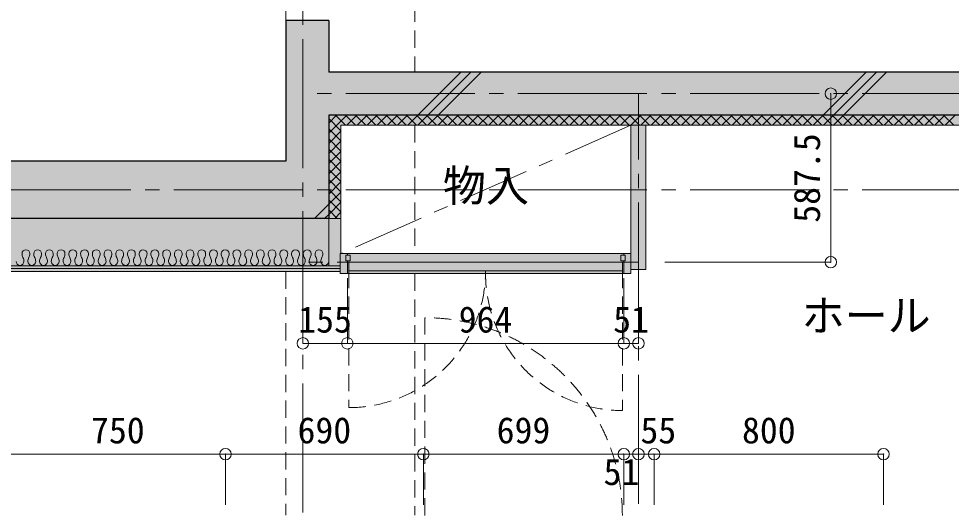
# Model space of a CAD drawing. Units: millimetres at full size, sheet at 1:50. Extents: x -9674 to 9699, y -6794 to 6791.
# Drawn here: x 926 to 4179, y -431 to 1275 of the extents above; entities that cross this region are included whole.
import ezdxf
from ezdxf.enums import TextEntityAlignment as Align

# ---------------------------------------------------------------- set-up
doc = ezdxf.new("R2010")
doc.units = ezdxf.units.MM
doc.header["$LTSCALE"] = 50
doc.header["$PDMODE"] = 32
doc.header["$PDSIZE"] = 40
for name, pattern in [('CHAIN1', [8, 5, -1, 1, -1]), ('CHAIN2', [12, 9, -1, 1, -1]), ('DASHED1', [1.8, 1.2, -0.6])]:
    doc.linetypes.add(name, pattern=pattern)
for name, color, linetype, lineweight in [('1-0_芯', 7, 'CHAIN2', 9), ('1-1_躯体', 2, 'Continuous', 25), ('1-2_間仕切', 3, 'Continuous', 18), ('1-3_建具', 3, 'Continuous', 18), ('1-7_その他', 7, 'DASHED1', 9), ('1-8_ハッチ', 4, 'Continuous', 9), ('1-A_文字', 7, 'Continuous', 9), ('1-B_寸法', 7, 'Continuous', 9), ('1-C_梁', 7, 'DASHED1', 9), ('1-E_ｼﾞｮｲﾝﾄ', 4, 'Continuous', 9)]:
    doc.layers.add(name, color=color, linetype=linetype, lineweight=lineweight)
for name, color, linetype in [('4-0', 1, 'Continuous'), ('4-2', 4, 'Continuous'), ('4-F', 4, 'Continuous')]:
    doc.layers.add(name, color=color, linetype=linetype)
doc.styles.add('ＭＳ ゴシック', font='')
doc.styles.get('ＭＳ ゴシック').set_extended_font_data('MS Gothic')

msp = doc.modelspace()

# ---------------------------------------------------------------- linework, layer by layer
at = {"layer": '1-0_芯'}
for p, q in [((1917.5, 5404.08), (1917.5, -4015.92)), ((8517.5, 1014.08), (1917.5, 1014.08)), ((3087.5, -4015.92), (3087.5, 1014.08)), ((8517.5, 679.08), (-892.5, 679.08)), ((3087.5, 426.58), (1917.5, 426.58))]:
    msp.add_line(p, q, dxfattribs=at)
at = {"layer": '1-1_躯体'}
for p, q in [((2007.5, 1269.08), (2007.5, 1089.08)), ((6807.5, 1089.08), (2007.5, 1089.08)), ((2007.5, 939.08), (2007.5, 579.08)), ((5632.5, 939.08), (2007.5, 939.08)), ((1857.5, 779.08), (-687.5, 779.08)), ((2007.5, 579.08), (-887.5, 579.08))]:
    msp.add_line(p, q, dxfattribs=at)
msp.add_lwpolyline([(2007.5, 1269.08), (1857.5, 1269.08), (1857.5, 779.08)], dxfattribs=at)
at = {"layer": '1-2_間仕切'}
for p, q in [((3061.5, 400.58), (3061.5, 904.08)), ((3113.5, 400.58), (3113.5, 904.08)), ((2007.5, 579.08), (2050, 579.08)), ((2050, 579.08), (2050, 456.58)), ((2047.5, 394.08), (-1037.5, 394.08)), ((3113.5, 400.58), (3061.5, 400.58))]:
    msp.add_line(p, q, dxfattribs=at)
at = {"layer": '1-2_間仕切', "color": 7, "lineweight": 9}
for p, q in [((2007.5, 579.08), (2007.5, 414.08)), ((2047.5, 404.08), (-1027.5, 404.08)), ((2047.5, 414.08), (-1017.5, 414.08))]:
    msp.add_line(p, q, dxfattribs=at)
at = {"layer": '1-3_建具'}
for p, q in [((2072.5, 456.58), (2072.5, 451.58)), ((3036.5, 456.58), (3036.5, 451.58)), ((2067.5, 451.58), (2082.5, 451.58)), ((2067.5, 431.58), (2067.5, 451.58)), ((2067.5, 431.58), (2082.5, 431.58)), ((2072.5, 431.58), (2072.5, 386.58)), ((2077.5, 396.58), (2077.5, 426.58)), ((2077.5, 426.58), (3031.5, 426.58)), ((2082.5, 431.58), (2082.5, 451.58)), ((3026.5, 431.58), (3026.5, 451.58)), ((3041.5, 451.58), (3026.5, 451.58)), ((3041.5, 431.58), (3026.5, 431.58)), ((3031.5, 396.58), (3031.5, 426.58)), ((3036.5, 431.58), (3036.5, 386.58)), ((3041.5, 431.58), (3041.5, 451.58)), ((3031.5, 396.58), (2077.5, 396.58)), ((2072.5, 386.58), (2047.5, 386.58)), ((3036.5, 386.58), (3061.5, 386.58))]:
    msp.add_line(p, q, dxfattribs=at)
at = {"layer": '1-3_建具', "color": 7, "lineweight": 9}
for p, q in [((3036.5, 456.58), (2072.5, 456.58)), ((2072.5, 386.58), (3036.5, 386.58))]:
    msp.add_line(p, q, dxfattribs=at)
at = {"layer": '1-3_建具', "color": 7, "linetype": 'DASHED1', "lineweight": 9}
for p, q in [((2077.5, 396.58), (2077.5, -80.42)), ((3031.5, 396.58), (3031.5, -90.42)), ((2342.5, -455.92), (2342.5, 233.08))]:
    msp.add_line(p, q, dxfattribs=at)
at = {"layer": '1-3_建具'}
for points in [[(2072.5, 456.58), (2047.5, 456.58), (2047.5, 386.58)], [(3036.5, 456.58), (3061.5, 456.58), (3061.5, 386.58)]]:
    msp.add_lwpolyline(points, dxfattribs=at)
at = {"layer": '1-3_建具', "color": 7, "linetype": 'DASHED1', "lineweight": 9}
for centre, radius, start, end in [((2077.5, 396.58), 477, 270, 0), ((3031.5, 386.58), 477, 178.79874, 270), ((2342.5, -455.92), 689, 0, 90)]:
    msp.add_arc(centre, radius, start, end, dxfattribs=at)
at = {"layer": '1-7_その他', "color": 4, "linetype": 'CHAIN1'}
msp.add_line((3061.5, 904.08), (2050, 456.58), dxfattribs=at)
at = {"layer": '1-8_ハッチ'}
for p, q in [((2317.94, 939.08), (2467.94, 1089.08)), ((2353.29, 939.08), (2503.29, 1089.08)), ((2388.65, 939.08), (2538.65, 1089.08)), ((3732.15, 939.08), (3882.15, 1089.08)), ((3767.51, 939.08), (3917.51, 1089.08)), ((3802.86, 939.08), (3952.86, 1089.08)), ((2007.5, 876.13), (2070.45, 939.08)), ((2007.5, 911.48), (2035.1, 939.08)), ((2007.5, 926.99), (2050, 884.49)), ((2030.77, 939.08), (2065.77, 904.08)), ((2066.12, 939.08), (2101.12, 904.08)), ((2070.81, 904.08), (2105.81, 939.08)), ((2101.48, 939.08), (2136.48, 904.08)), ((2106.16, 904.08), (2141.16, 939.08)), ((2136.83, 939.08), (2171.83, 904.08)), ((2141.52, 904.08), (2176.52, 939.08)), ((2172.19, 939.08), (2207.19, 904.08)), ((2176.87, 904.08), (2211.87, 939.08)), ((2207.55, 939.08), (2242.55, 904.08)), ((2212.23, 904.08), (2247.23, 939.08)), ((2242.9, 939.08), (2277.9, 904.08)), ((2247.58, 904.08), (2282.58, 939.08)), ((2278.26, 939.08), (2313.26, 904.08)), ((2282.94, 904.08), (2317.94, 939.08)), ((2313.61, 939.08), (2348.61, 904.08)), ((2318.29, 904.08), (2353.29, 939.08)), ((2348.97, 939.08), (2383.97, 904.08)), ((2353.65, 904.08), (2388.65, 939.08)), ((2384.32, 939.08), (2419.32, 904.08)), ((2389, 904.08), (2424, 939.08)), ((2419.68, 939.08), (2454.68, 904.08)), ((2424.36, 904.08), (2459.36, 939.08)), ((2455.03, 939.08), (2490.03, 904.08)), ((2459.72, 904.08), (2494.72, 939.08)), ((2490.39, 939.08), (2525.39, 904.08)), ((2495.07, 904.08), (2530.07, 939.08)), ((2525.74, 939.08), (2560.74, 904.08)), ((2530.43, 904.08), (2565.43, 939.08)), ((2561.1, 939.08), (2596.1, 904.08)), ((2565.78, 904.08), (2600.78, 939.08)), ((2596.45, 939.08), (2631.45, 904.08)), ((2601.14, 904.08), (2636.14, 939.08)), ((2631.81, 939.08), (2666.81, 904.08)), ((2636.49, 904.08), (2671.49, 939.08)), ((2667.16, 939.08), (2702.16, 904.08)), ((2671.85, 904.08), (2706.85, 939.08)), ((2702.52, 939.08), (2737.52, 904.08)), ((2707.2, 904.08), (2742.2, 939.08)), ((2737.88, 939.08), (2772.88, 904.08)), ((2742.56, 904.08), (2777.56, 939.08)), ((2773.23, 939.08), (2808.23, 904.08)), ((2777.91, 904.08), (2812.91, 939.08)), ((2808.59, 939.08), (2843.59, 904.08)), ((2813.27, 904.08), (2848.27, 939.08)), ((2843.94, 939.08), (2878.94, 904.08)), ((2848.62, 904.08), (2883.62, 939.08)), ((2879.3, 939.08), (2914.3, 904.08)), ((2883.98, 904.08), (2918.98, 939.08)), ((2914.65, 939.08), (2949.65, 904.08)), ((2919.33, 904.08), (2954.33, 939.08)), ((2950.01, 939.08), (2985.01, 904.08)), ((2954.69, 904.08), (2989.69, 939.08)), ((2985.36, 939.08), (3020.36, 904.08)), ((2990.05, 904.08), (3025.05, 939.08)), ((3020.72, 939.08), (3055.72, 904.08)), ((3025.4, 904.08), (3060.4, 939.08)), ((3056.07, 939.08), (3091.07, 904.08)), ((3060.76, 904.08), (3095.76, 939.08)), ((3091.43, 939.08), (3126.43, 904.08)), ((3096.11, 904.08), (3131.11, 939.08)), ((3126.78, 939.08), (3161.78, 904.08)), ((3131.47, 904.08), (3166.47, 939.08)), ((3162.14, 939.08), (3197.14, 904.08)), ((3166.82, 904.08), (3201.82, 939.08)), ((3197.49, 939.08), (3232.49, 904.08)), ((3202.18, 904.08), (3237.18, 939.08)), ((3232.85, 939.08), (3267.85, 904.08)), ((3237.53, 904.08), (3272.53, 939.08)), ((3268.21, 939.08), (3303.21, 904.08)), ((3272.89, 904.08), (3307.89, 939.08)), ((3303.56, 939.08), (3338.56, 904.08)), ((3308.24, 904.08), (3343.24, 939.08)), ((3338.92, 939.08), (3373.92, 904.08)), ((3343.6, 904.08), (3378.6, 939.08)), ((3374.27, 939.08), (3409.27, 904.08)), ((3378.95, 904.08), (3413.95, 939.08)), ((3409.63, 939.08), (3444.63, 904.08)), ((3414.31, 904.08), (3449.31, 939.08)), ((3444.98, 939.08), (3479.98, 904.08)), ((3449.66, 904.08), (3484.66, 939.08)), ((3480.34, 939.08), (3515.34, 904.08)), ((3485.02, 904.08), (3520.02, 939.08)), ((3515.69, 939.08), (3550.69, 904.08)), ((3520.38, 904.08), (3555.38, 939.08)), ((3551.05, 939.08), (3586.05, 904.08)), ((3555.73, 904.08), (3590.73, 939.08)), ((3586.4, 939.08), (3621.4, 904.08)), ((3591.09, 904.08), (3626.09, 939.08)), ((3621.76, 939.08), (3656.76, 904.08)), ((3626.44, 904.08), (3661.44, 939.08)), ((3657.11, 939.08), (3692.11, 904.08)), ((3661.8, 904.08), (3696.8, 939.08)), ((3692.47, 939.08), (3727.47, 904.08)), ((3697.15, 904.08), (3732.15, 939.08)), ((3727.82, 939.08), (3762.82, 904.08)), ((3732.51, 904.08), (3767.51, 939.08)), ((3763.18, 939.08), (3798.18, 904.08)), ((3767.86, 904.08), (3802.86, 939.08)), ((3798.54, 939.08), (3833.54, 904.08)), ((3803.22, 904.08), (3838.22, 939.08)), ((3833.89, 939.08), (3868.89, 904.08)), ((3838.57, 904.08), (3873.57, 939.08)), ((3869.25, 939.08), (3904.25, 904.08)), ((3873.93, 904.08), (3908.93, 939.08)), ((3904.6, 939.08), (3939.6, 904.08)), ((3909.28, 904.08), (3944.28, 939.08)), ((3939.96, 939.08), (3974.96, 904.08)), ((3944.64, 904.08), (3979.64, 939.08)), ((3975.31, 939.08), (4010.31, 904.08)), ((3979.99, 904.08), (4014.99, 939.08)), ((4010.67, 939.08), (4045.67, 904.08)), ((4015.35, 904.08), (4050.35, 939.08)), ((4046.02, 939.08), (4081.02, 904.08)), ((4050.71, 904.08), (4085.71, 939.08)), ((4081.38, 939.08), (4116.38, 904.08)), ((4086.06, 904.08), (4121.06, 939.08)), ((4116.73, 939.08), (4151.73, 904.08)), ((4121.42, 904.08), (4156.42, 939.08)), ((4152.09, 939.08), (4187.09, 904.08)), ((4156.77, 904.08), (4191.77, 939.08)), ((2007.5, 891.64), (2050, 849.14)), ((2007.5, 840.77), (2050, 883.27)), ((5632.5, 904.08), (2050, 904.08)), ((2050, 904.08), (2050, 579.08)), ((2007.5, 856.28), (2050, 813.78)), ((2007.5, 805.42), (2050, 847.92)), ((2007.5, 820.93), (2050, 778.43)), ((2007.5, 770.06), (2050, 812.56)), ((2007.5, 785.57), (2050, 743.07)), ((2007.5, 734.71), (2050, 777.21)), ((2007.5, 750.22), (2050, 707.72)), ((2007.5, 699.35), (2050, 741.85)), ((2007.5, 714.86), (2050, 672.36)), ((2007.5, 664), (2050, 706.5)), ((2007.5, 679.51), (2050, 637.01)), ((2007.5, 628.64), (2050, 671.14)), ((1957.94, 579.08), (2007.5, 628.64)), ((2007.5, 644.15), (2050, 601.65)), ((2007.5, 593.29), (2050, 635.79)), ((1993.29, 579.08), (2007.5, 593.29)), ((2007.5, 608.8), (2037.21, 579.08)), ((2028.65, 579.08), (2050, 600.43))]:
    msp.add_line(p, q, dxfattribs=at)
at = {"layer": '1-B_寸法'}
for p, q in [((1917.5, 370.7), (1917.5, 143.69)), ((2072.5, 370.7), (2072.5, 143.69)), ((3036.5, 370.7), (3036.5, 143.69)), ((3087.5, 370.7), (3087.5, 143.69)), ((2072.5, 143.69), (1917.5, 143.69)), ((3036.5, 143.69), (2072.5, 143.69)), ((3087.5, 143.69), (3036.5, 143.69)), ((897.5, -242.53), (1647.5, -242.53)), ((1647.5, -242.53), (2337.5, -242.53)), ((1647.5, -419.41), (1647.5, -242.53)), ((2337.5, -242.53), (3036.5, -242.53)), ((2337.5, -419.41), (2337.5, -242.53)), ((3036.5, -242.53), (3087.5, -242.53)), ((3036.5, -419.41), (3036.5, -242.53)), ((3087.5, -242.53), (3142.5, -242.53)), ((3142.5, -242.53), (3942.5, -242.53)), ((3142.5, -419.41), (3142.5, -242.53)), ((3942.5, -419.41), (3942.5, -242.53))]:
    msp.add_line(p, q, dxfattribs=at)
msp.add_lwpolyline([(3179.14, 426.58), (3758.33, 426.58), (3758.33, 1014.08)], dxfattribs=at)
at = {"layer": '1-B_寸法', "color": 3}
for p in [(3758.33, 1014.08), (3758.33, 426.58), (1917.5, 143.69), (2072.5, 143.69), (3036.5, 143.69), (3087.5, 143.69), (1647.5, -242.53), (2337.5, -242.53), (3036.5, -242.53), (3087.5, -242.53), (3142.5, -242.53), (3942.5, -242.53)]:
    msp.add_point(p, dxfattribs=at)
at = {"layer": '1-C_梁'}
for p, q in [((1857.5, 3394.08), (1857.5, 1269.08)), ((2307.5, 3394.08), (2307.5, 1089.08)), ((2307.5, 904.08), (2307.5, 456.58)), ((1857.5, 394.08), (1857.5, -454.92)), ((2307.5, 386.58), (2307.5, -454.92))]:
    msp.add_line(p, q, dxfattribs=at)
at = {"layer": '1-E_ｼﾞｮｲﾝﾄ'}
for centre, radius, start, end in [((965.44, 455.97), 27.5, 179.23961, 208.83058), ((951.57, 456.34), 13.62, 0, 180), ((937.7, 455.97), 27.5, 331.16942, 0.76039), ((992.44, 456.34), 13.62, 0, 180), ((1006.32, 455.97), 27.5, 179.23961, 208.83058), ((978.57, 455.97), 27.5, 331.16942, 0.76039), ((1033.32, 456.34), 13.62, 0, 180), ((1047.19, 455.97), 27.5, 179.23961, 208.83058), ((1019.45, 455.97), 27.5, 331.16942, 0.76039), ((1088.07, 455.97), 27.5, 179.23961, 208.83058), ((1074.2, 456.34), 13.62, 0, 180), ((1060.33, 455.97), 27.5, 331.16942, 0.76039), ((1115.07, 456.34), 13.62, 0, 180), ((1128.94, 455.97), 27.5, 179.23961, 208.83058), ((1101.2, 455.97), 27.5, 331.16942, 0.76039), ((1169.81, 455.97), 27.5, 179.23961, 208.83058), ((1155.94, 456.34), 13.62, 0, 180), ((1142.07, 455.97), 27.5, 331.16942, 0.76039), ((1196.82, 456.34), 13.62, 0, 180), ((1210.69, 455.97), 27.5, 179.23961, 208.83058), ((1182.95, 455.97), 27.5, 331.16942, 0.76039), ((1251.56, 455.97), 27.5, 179.23961, 208.83058), ((1237.69, 456.34), 13.62, 0, 180), ((1223.82, 455.97), 27.5, 331.16942, 0.76039), ((1278.57, 456.34), 13.62, 0, 180), ((1292.44, 455.97), 27.5, 179.23961, 208.83058), ((1264.7, 455.97), 27.5, 331.16942, 0.76039), ((1333.31, 455.97), 27.5, 179.23961, 208.83058), ((1319.44, 456.34), 13.62, 0, 180), ((1305.57, 455.97), 27.5, 331.16942, 0.76039), ((1360.32, 456.34), 13.62, 0, 180), ((1374.19, 455.97), 27.5, 179.23961, 208.83058), ((1346.45, 455.97), 27.5, 331.16942, 0.76039), ((1415.06, 455.97), 27.5, 179.23961, 208.83058), ((1401.19, 456.34), 13.62, 0, 180), ((1387.32, 455.97), 27.5, 331.16942, 0.76039), ((1442.07, 456.34), 13.62, 0, 180), ((1455.94, 455.97), 27.5, 179.23961, 208.83058), ((1428.2, 455.97), 27.5, 331.16942, 0.76039), ((1496.81, 455.97), 27.5, 179.23961, 208.83058), ((1482.94, 456.34), 13.62, 0, 180), ((1469.07, 455.97), 27.5, 331.16942, 0.76039), ((1523.82, 456.34), 13.62, 0, 180), ((1537.69, 455.97), 27.5, 179.23961, 208.83058), ((1509.95, 455.97), 27.5, 331.16942, 0.76039), ((1578.56, 455.97), 27.5, 179.23961, 208.83058), ((1564.69, 456.34), 13.62, 0, 180), ((1550.82, 455.97), 27.5, 331.16942, 0.76039), ((1605.56, 456.34), 13.62, 0, 180), ((1619.43, 455.97), 27.5, 179.23961, 208.83058), ((1591.69, 455.97), 27.5, 331.16942, 0.76039), ((1660.31, 455.97), 27.5, 179.23961, 208.83058), ((1646.44, 456.34), 13.62, 0, 180), ((1632.57, 455.97), 27.5, 331.16942, 0.76039), ((1687.31, 456.34), 13.62, 0, 180), ((1701.18, 455.97), 27.5, 179.23961, 208.83058), ((1673.44, 455.97), 27.5, 331.16942, 0.76039), ((1742.06, 455.97), 27.5, 179.23961, 208.83058), ((1728.19, 456.34), 13.62, 0, 180), ((1714.32, 455.97), 27.5, 331.16942, 0.76039), ((1769.06, 456.34), 13.62, 0, 180), ((1782.93, 455.97), 27.5, 179.23961, 208.83058), ((1755.19, 455.97), 27.5, 331.16942, 0.76039), ((1823.81, 455.97), 27.5, 179.23961, 208.83058), ((1809.94, 456.34), 13.62, 0, 180), ((1796.07, 455.97), 27.5, 331.16942, 0.76039), ((1850.81, 456.34), 13.62, 0, 180), ((1864.68, 455.97), 27.5, 179.23961, 208.83058), ((1836.94, 455.97), 27.5, 331.16942, 0.76039), ((1905.56, 455.97), 27.5, 179.23961, 208.83058), ((1891.69, 456.34), 13.62, 0, 180), ((1877.82, 455.97), 27.5, 331.16942, 0.76039), ((1932.56, 456.34), 13.62, 0, 180), ((1946.43, 455.97), 27.5, 179.23961, 208.83058), ((1918.69, 455.97), 27.5, 331.16942, 0.76039), ((1987.31, 455.97), 27.5, 179.23961, 208.83058), ((1973.44, 456.34), 13.62, 0, 180), ((1959.57, 455.97), 27.5, 331.16942, 0.76039), ((931.13, 429.09), 13.62, 180, 0), ((917.26, 429.45), 27.5, 359.23961, 28.83058), ((985.88, 429.45), 27.5, 151.16942, 180.76039), ((972.01, 429.09), 13.62, 180, 0), ((958.14, 429.45), 27.5, 359.23961, 28.83058), ((1026.75, 429.45), 27.5, 151.16942, 180.76039), ((1012.88, 429.09), 13.62, 180, 0), ((999.01, 429.45), 27.5, 359.23961, 28.83058), ((1067.63, 429.45), 27.5, 151.16942, 180.76039), ((1053.76, 429.09), 13.62, 180, 0), ((1039.89, 429.45), 27.5, 359.23961, 28.83058), ((1108.5, 429.45), 27.5, 151.16942, 180.76039), ((1094.63, 429.09), 13.62, 180, 0), ((1080.76, 429.45), 27.5, 359.23961, 28.83058), ((1149.38, 429.45), 27.5, 151.16942, 180.76039), ((1135.51, 429.09), 13.62, 180, 0), ((1121.64, 429.45), 27.5, 359.23961, 28.83058), ((1190.25, 429.45), 27.5, 151.16942, 180.76039), ((1176.38, 429.09), 13.62, 180, 0), ((1162.51, 429.45), 27.5, 359.23961, 28.83058), ((1231.12, 429.45), 27.5, 151.16942, 180.76039), ((1217.25, 429.09), 13.62, 180, 0), ((1203.38, 429.45), 27.5, 359.23961, 28.83058), ((1272, 429.45), 27.5, 151.16942, 180.76039), ((1258.13, 429.09), 13.62, 180, 0), ((1244.26, 429.45), 27.5, 359.23961, 28.83058), ((1312.87, 429.45), 27.5, 151.16942, 180.76039), ((1299, 429.09), 13.62, 180, 0), ((1285.13, 429.45), 27.5, 359.23961, 28.83058), ((1353.75, 429.45), 27.5, 151.16942, 180.76039), ((1339.88, 429.09), 13.62, 180, 0), ((1326.01, 429.45), 27.5, 359.23961, 28.83058), ((1394.62, 429.45), 27.5, 151.16942, 180.76039), ((1380.75, 429.09), 13.62, 180, 0), ((1366.88, 429.45), 27.5, 359.23961, 28.83058), ((1435.5, 429.45), 27.5, 151.16942, 180.76039), ((1421.63, 429.09), 13.62, 180, 0), ((1407.76, 429.45), 27.5, 359.23961, 28.83058), ((1476.37, 429.45), 27.5, 151.16942, 180.76039), ((1462.5, 429.09), 13.62, 180, 0), ((1448.63, 429.45), 27.5, 359.23961, 28.83058), ((1517.25, 429.45), 27.5, 151.16942, 180.76039), ((1503.38, 429.09), 13.62, 180, 0), ((1489.51, 429.45), 27.5, 359.23961, 28.83058), ((1558.12, 429.45), 27.5, 151.16942, 180.76039), ((1544.25, 429.09), 13.62, 180, 0), ((1530.38, 429.45), 27.5, 359.23961, 28.83058), ((1599, 429.45), 27.5, 151.16942, 180.76039), ((1585.13, 429.09), 13.62, 180, 0), ((1571.26, 429.45), 27.5, 359.23961, 28.83058), ((1639.87, 429.45), 27.5, 151.16942, 180.76039), ((1626, 429.09), 13.62, 180, 0), ((1612.13, 429.45), 27.5, 359.23961, 28.83058), ((1680.75, 429.45), 27.5, 151.16942, 180.76039), ((1666.88, 429.09), 13.62, 180, 0), ((1653.01, 429.45), 27.5, 359.23961, 28.83058), ((1721.62, 429.45), 27.5, 151.16942, 180.76039), ((1707.75, 429.09), 13.62, 180, 0), ((1693.88, 429.45), 27.5, 359.23961, 28.83058), ((1762.5, 429.45), 27.5, 151.16942, 180.76039), ((1748.63, 429.09), 13.62, 180, 0), ((1734.76, 429.45), 27.5, 359.23961, 28.83058), ((1803.37, 429.45), 27.5, 151.16942, 180.76039), ((1789.5, 429.09), 13.62, 180, 0), ((1775.63, 429.45), 27.5, 359.23961, 28.83058), ((1844.25, 429.45), 27.5, 151.16942, 180.76039), ((1830.38, 429.09), 13.62, 180, 0), ((1816.51, 429.45), 27.5, 359.23961, 28.83058), ((1885.12, 429.45), 27.5, 151.16942, 180.76039), ((1871.25, 429.09), 13.62, 180, 0), ((1857.38, 429.45), 27.5, 359.23961, 28.83058), ((1912.12, 429.09), 13.62, 180, 0), ((1926, 429.45), 27.5, 151.16942, 180.76039), ((1898.25, 429.45), 27.5, 359.23961, 28.83058), ((1966.87, 429.45), 27.5, 151.16942, 180.76039), ((1953, 429.09), 13.62, 180, 0), ((1939.13, 429.45), 27.5, 359.23961, 28.83058), ((2007.75, 429.45), 27.5, 151.16942, 180.76039), ((1993.88, 429.09), 13.62, 180, 0)]:
    msp.add_arc(centre, radius, start, end, dxfattribs=at)
at = {"layer": '4-0'}
for points in [[(2007.5, 1269.08), (1857.5, 1269.08), (1857.5, 779.08)], [(2007.5, 1089.08), (2007.5, 1269.08), (1857.5, 779.08)], [(2007.5, 939.08), (2007.5, 1089.08), (1857.5, 779.08)], [(5632.5, 939.08), (6807.5, 1089.08), (2007.5, 1089.08)], [(2007.5, 939.08), (5632.5, 939.08), (2007.5, 1089.08)], [(1857.5, 779.08), (2007.5, 579.08), (2007.5, 939.08)], [(-687.5, 779.08), (-887.5, 579.08), (2007.5, 579.08)], [(1857.5, 779.08), (-687.5, 779.08), (2007.5, 579.08)]]:
    msp.add_solid(points, dxfattribs=at)
at = {"layer": '4-2'}
for points in [[(3061.5, 400.58), (3113.5, 400.58), (3061.5, 904.08), (3113.5, 904.08)], [(-987.5, 444.08), (2007.5, 444.08), (2007.5, 579.08)], [(-987.5, 444.08), (2007.5, 579.08), (-887.5, 579.08)], [(2047.5, 456.58), (2050, 579.08), (2007.5, 579.08)], [(2047.5, 456.58), (2007.5, 579.08), (2007.5, 394.08)], [(2047.5, 456.58), (2050, 456.58), (2050, 579.08)], [(2007.5, 394.08), (2047.5, 394.08), (2047.5, 456.58)], [(2047.5, 456.58), (2047.5, 386.58), (3061.5, 456.58), (3061.5, 386.58)], [(2007.5, 394.08), (2007.5, 444.08), (-1037.5, 394.08), (-987.5, 444.08)]]:
    msp.add_solid(points, dxfattribs=at)
at = {"layer": '4-F'}
for points in [[(5632.5, 904.08), (5632.5, 939.08), (2007.5, 939.08)], [(2007.5, 939.08), (2007.5, 579.08), (2050, 579.08)], [(2007.5, 939.08), (2050, 579.08), (2050, 904.08)], [(2007.5, 939.08), (2050, 904.08), (5632.5, 904.08)], [(-1037.5, 394.08), (2007.5, 394.08), (2007.5, 444.08)], [(-1037.5, 394.08), (2007.5, 444.08), (-987.5, 444.08)]]:
    msp.add_solid(points, dxfattribs=at)

# ---------------------------------------------------------------- texts
at = {"layer": '1-A_文字', "style": 'ＭＳ ゴシック'}
for s, p in [('物入', (2405.75, 605.33)), ('ホール', (3656.53, 152.71))]:
    msp.add_text(s, height=110, dxfattribs=at).set_placement(p, align=Align.BOTTOM_LEFT)
at = {"layer": '1-B_寸法', "style": 'ＭＳ ゴシック'}
msp.add_text('587.5', height=91.64, rotation=90, dxfattribs=at).set_placement((3748.33, 564.08), align=Align.BOTTOM_LEFT)
for s, p in [('155', (1901.25, 153.69)), ('964', (2460.75, 153.69)), ('51', (2999.5, 153.69)), ('750', (1178.75, -232.53)), ('690', (1898.75, -232.53)), ('699', (2593.25, -232.53)), ('55', (3094.66, -232.53)), ('800', (3448.75, -232.53)), ('51', (2965.95, -377.53))]:
    msp.add_text(s, height=91.64, dxfattribs=at).set_placement(p, align=Align.BOTTOM_LEFT)

doc.saveas('drawing.dxf')
